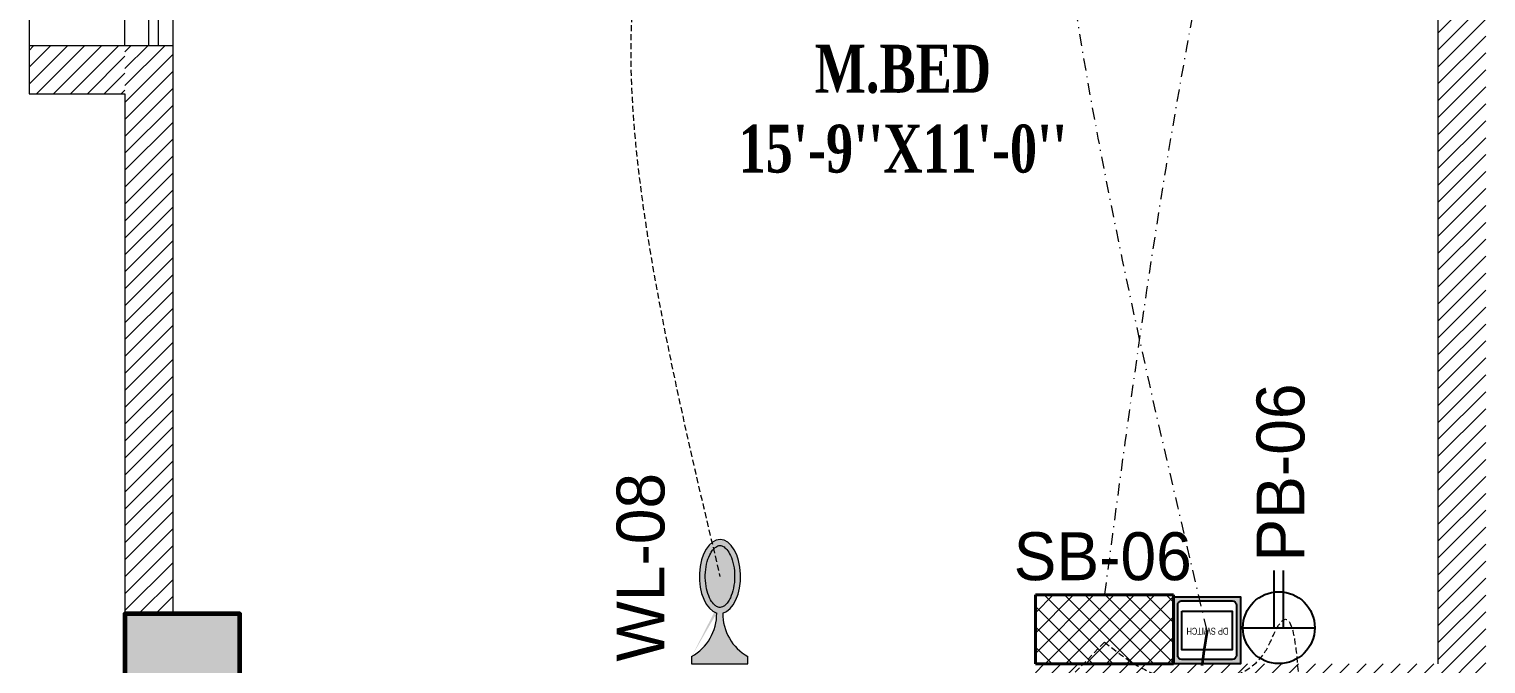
# Model space of a CAD drawing. Header units: inches. Extents: x 109699 to 44449955, y -10987 to 15824140.
# Drawn here: x 196004.4 to 196156.4, y -4179.7 to -4113.5 of the extents above; entities that cross this region are included whole.
import ezdxf

# ---------------------------------------------------------------- set-up
doc = ezdxf.new("R2010")
doc.units = ezdxf.units.IN
doc.header["$LTSCALE"] = 5
doc.header["$MEASUREMENT"] = 0
doc.linetypes.add('DASHDOT', pattern=[1, 0.5, -0.25, 0, -0.25])
doc.linetypes.add('DASHED2', pattern=[0.375, 0.25, -0.125])
doc.layers.get('0').update_dxf_attribs({"color": 123})
for name, color, linetype, lineweight in [('@NORMAL', 7, 'Continuous', 5), ('AC Out', 5, 'DASHED2', 35), ('cloumn', 253, 'Continuous', 60), ('E-Con-Point', 5, 'DASHED2', 13), ('E-PB-Socket-5A', 203, 'Continuous', 13), ('E-SB-Switch-Board', 106, 'Continuous', 18), ('E-WL-Wall-Light', 232, 'Continuous', 15), ('glass', 140, 'Continuous', 18), ('ha', 252, 'Continuous', 5), ('SB', 1, 'DASHDOT', 20), ('WALL-1', 8, 'Continuous', 9)]:
    doc.layers.add(name, color=color, linetype=linetype, lineweight=lineweight)
doc.layers.add('DP SWITCH', color=7, linetype='Continuous')
doc.layers.add('T', color=8, linetype='Continuous')
doc.styles.get("Standard").update_dxf_attribs({"font": 'times.ttf'})
doc.styles.add('style2', font='ARIALN.TTF', dxfattribs={"width": 0.75, "height": 3})
doc.styles.add('Swis 721 LtCn BT', font='swisscl.ttf')

# ---------------------------------------------------------------- blocks, each defined once
blk = doc.blocks.new('coloumn-01')
at = {"layer": 'ha'}
h = blk.add_hatch(dxfattribs=at)
h.set_pattern_fill('AR-CONC', color=256, scale=0.5)
h.set_pattern_definition([(49.99999999999999, (0, 0), (3.586300913003767, -0.3137606749129755), [0.375, -4.125]), (355, (0, 0), (-0.693756668065, 3.760960668500059), [0.3, -3.3]), (100.45144446, (0.298858405, -0.02614672), (2.89254423363556, 3.447199954843147), [0.3187009599999999, -3.505710559999999]), (46.18420000000001, (0, 1), (5.336206653357862, -0.8275964039653827), [0.5625, -6.1875]), (96.63563549, (0.444683725, 0.931033465), (4.673309728371142, 4.870593003872752), [0.47805171, -5.258568799999999]), (351.1841639899999, (0, 1), (4.673309725273866, 4.870593001349951), [0.45, -4.950000005]), (21, (0.5, 0.75), (2.984535260592308, -2.013094453326694), [0.375, -4.125]), (326.0000000000001, (0.5, 0.75), (1.216576659607909, 3.625750225234265), [0.3, -3.3]), (71.45144474, (0.74871127, 0.58224213), (4.201111883649856, 1.612655764031769), [0.31870095, -3.50571056]), (37.50000000000001, (0, 0), (0.06079927658645334, 1.664469269156557), [0, -3.26, 0, -3.35, 0, -3.3125]), (7.499999999999999, (0, 0), (1.315347687210743, 1.972058559411801), [0, -1.91, 0, -3.185, 0, -1.2625]), (327.5, (-1.115, 0), (2.669112180862045, -0.1127743586718988), [0, -1.25, 0, -3.9, 0, -5.175]), (317.5, (-1.615, 0), (2.915930846711931, 0.5005249116615886), [0, -1.625, 0, -2.59, 0, -3.675])])
h.paths.add_polyline_path([(32128.44739975178, -2546319.049243456), (32092.44739975178, -2546319.049243456), (32092.44739975178, -2546331.049243456), (32128.44739975178, -2546331.049243456)])
h.paths.add_polyline_path([(32128.44739975189, -2546617.132962178), (32098.44739975189, -2546617.132962178), (32098.44739975189, -2546629.132962178), (32128.44739975189, -2546629.132962178)])
h.paths.add_polyline_path([(31978.51966727065, -2546605.132962178), (31966.51966727065, -2546605.132962178), (31966.51966727065, -2546635.132962178), (31978.51966727065, -2546635.132962178)])
h.paths.add_polyline_path([(31821.20333333506, -2546605.132962178), (31809.20333333506, -2546605.132962178), (31809.20333333506, -2546635.132962178), (31821.20333333506, -2546635.132962178)])
h.paths.add_polyline_path([(31689.20328743063, -2546611.133238418), (31677.20328743063, -2546611.133238418), (31677.20328743063, -2546635.133238418), (31689.20328743063, -2546635.133238418)])
h.paths.add_polyline_path([(31417.20347832461, -2546611.132962178), (31405.20347832461, -2546611.132962178), (31405.20347832461, -2546635.132962178), (31417.20347832461, -2546635.132962178)])
h.paths.add_polyline_path([(31435.20347912709, -2546415.348983645), (31405.20347912709, -2546415.348983645), (31405.20347912709, -2546427.348983645), (31435.20347912709, -2546427.348983645)])
h.paths.add_polyline_path([(31633.74647668525, -2546415.348983645), (31603.74647668525, -2546415.348983645), (31603.74647668525, -2546427.348983645), (31633.74647668525, -2546427.348983645)])
h.paths.add_polyline_path([(31821.20245073218, -2546319.049243455), (31809.20245073218, -2546319.049243455), (31809.20245073218, -2546349.049243455), (31821.20245073218, -2546349.049243455)])
h.paths.add_polyline_path([(31996.51966727068, -2546319.049243455), (31966.51966727068, -2546319.049243455), (31966.51966727068, -2546331.049243455), (31996.51966727068, -2546331.049243455)])
h.paths.add_polyline_path([(31581.74648750067, -2546291.049243452), (31541.74648750067, -2546291.049243452), (31541.74648750067, -2546301.049243452), (31581.74648750067, -2546301.049243452)])
h.paths.add_polyline_path([(31485.74647668505, -2546261.049243452), (31475.74647668505, -2546261.049243452), (31475.74647668505, -2546301.049243452), (31485.74647668505, -2546301.049243452)])
h.paths.add_polyline_path([(31581.74648750064, -2546206.049278549), (31521.74648750064, -2546206.049278549), (31521.74648750064, -2546216.049243455), (31581.74648750064, -2546216.049243455)])
h.paths.add_polyline_path([(31435.20347595899, -2546206.049243455), (31405.20347595899, -2546206.049243455), (31405.20347595899, -2546218.049243455), (31435.20347595899, -2546218.049243455)])
h.paths.add_polyline_path([(31435.20347912709, -2546094.049243455), (31405.20347912709, -2546094.049243455), (31405.20347912709, -2546106.049243455), (31435.20347912709, -2546106.049243455)])
h.paths.add_polyline_path([(31583.74647668522, -2546094.049243455), (31547.74647668522, -2546094.049243455), (31547.74647668522, -2546106.049243455), (31583.74647668522, -2546106.049243455)])
h.paths.add_polyline_path([(31775.41359277777, -2546094.049243455), (31763.41359277777, -2546094.049243455), (31763.41359277777, -2546124.049243455), (31775.41359277777, -2546124.049243455)])
h.paths.add_polyline_path([(32059.80123907101, -2546094.049243455), (32047.80123907101, -2546094.049243455), (32047.80123907101, -2546124.049243455), (32059.80123907101, -2546124.049243455)])
h.paths.add_polyline_path([(32058.06771510976, -2545913.633020405), (32028.06771510976, -2545913.633020405), (32028.06771510976, -2545925.633020405), (32058.06771510976, -2545925.633020405)])
h.paths.add_polyline_path([(32048.06771510973, -2545722.712815279), (32036.06771510973, -2545722.712815279), (32036.06771510973, -2545746.712815279), (32048.06771510973, -2545746.712815279)])
h.paths.add_polyline_path([(31799.41359277774, -2545913.633020405), (31763.41359277774, -2545913.633020405), (31763.41359277774, -2545925.633020405), (31799.41359277774, -2545925.633020405)])
h.paths.add_polyline_path([(31591.53986684192, -2545945.049243456), (31561.31223659915, -2545945.049243456), (31561.31223659915, -2545957.049243456), (31591.53986684192, -2545957.049243456)])
h.paths.add_polyline_path([(31435.20347912709, -2545945.049243456), (31405.20347912709, -2545945.049243456), (31405.20347912709, -2545957.049243456), (31435.20347912709, -2545957.049243456)])
h.paths.add_polyline_path([(31429.2035252499, -2545715.383477275), (31405.2035252499, -2545715.383477275), (31405.2035252499, -2545727.383477275), (31429.2035252499, -2545727.383477275)])
h.paths.add_polyline_path([(31605.53986684192, -2545715.383237123), (31581.53986684192, -2545715.383237123), (31581.53986684192, -2545727.383237123), (31605.53986684192, -2545727.383237123)])
h.paths.add_polyline_path([(31775.41359277774, -2545711.610186095), (31763.41359277774, -2545711.610186095), (31763.41359277774, -2545735.610186095), (31775.41359277774, -2545735.610186095)])
at = {"layer": 'cloumn', "elevation": -16.98928691961896}
blk.add_lwpolyline([(31417.20347832461, -2546635.132962178), (31417.20347832461, -2546611.132962178), (31405.20347832461, -2546611.132962178), (31405.20347832461, -2546635.132962178)], close=True, dxfattribs=at)
blk = doc.blocks.new('A$C4DCB0E22')
h = blk.add_hatch()
h.set_pattern_fill('ANSI37', color=256, scale=15, angle=90.05046403147966, style=0)
h.set_pattern_definition([(135.0504640314797, (0, 0), (-1.324656962164393, -1.326992438783809), []), (225.0504640314796, (0, 0), (1.326992438783809, -1.324656962164393), [])])
h.paths.add_polyline_path([(0.0158499618895469, -4.176303718850249e-06), (-3.779117417224143e-06, 17.9999888419976), (8.999992730033242, 18.00791571250107), (9.015846471040199, 0.007922694199763214)])
at = {"lineweight": 40}
for p, q in [((-3.779117417224143e-06, 17.9999888419976), (8.999992730033242, 18.00791571250107)), ((0.0158499618895469, -4.176303718850249e-06), (-3.779117417224143e-06, 17.9999888419976)), ((9.015846471040199, 0.007922694199763214), (8.999992730033242, 18.00791571250107)), ((0.0158499618895469, -4.176303718850249e-06), (9.015846471040199, 0.007922694199763214))]:
    blk.add_line(p, q, dxfattribs=at)
blk = doc.blocks.new('E-W-LIGHT')
at = {"linetype": 'ByBlock', "ltscale": 0.5}
h = blk.add_hatch(color=256, dxfattribs=at)
h.dxf.hatch_style = 1
h.set_gradient(color1=(255, 255, 255), color2=(255, 255, 0), name='CYLINDER')
edge = h.paths.add_edge_path()
edge.add_spline(control_points=[(-96.71110423948552, 1.235367220396483), (-96.8976251288622, 1.235367220396483), (-97.08530367817384, 1.204590695443009), (-97.49532330615068, 1.060408411101338), (-97.71769888777162, 0.9452617532663472), (-98.18859363857634, 0.6007580769133996), (-98.4360601757027, 0.3712016227401077), (-98.9274233233457, -0.2076466389563343), (-99.17095937526851, -0.5565722783421756), (-99.79256403547286, -1.649000525487912), (-100.1403411294208, -2.496475964584042), (-100.6655547252501, -4.389078901701514), (-100.8435119435345, -5.433326140728264), (-100.996858843053, -7.577941591604359), (-100.9723680002039, -8.677864733885961), (-100.7253955626443, -10.7881619923927), (-100.5027117058065, -11.79805679996582), (-99.90205506231798, -13.59089832466863), (-99.52349327352754, -14.37265162368595), (-98.79708591162027, -15.46144462183512), (-98.46289770719719, -15.83531695936959), (-97.82402795464219, -16.37320808014224), (-97.52292902289115, -16.53708124557815), (-97.0332651008719, -16.69867335386745), (-96.83300356165012, -16.72444707740215), (-96.42760539585558, -16.70413243760904), (-96.21918910161975, -16.65733367471884), (-95.75858057275782, -16.45705756399432), (-95.50712660475898, -16.30138572900886), (-94.98330090317799, -15.85001415615693), (-94.71221849052682, -15.55449414506236), (-94.18744122004225, -14.82684639582039), (-93.93399672563008, -14.39521060388152), (-93.32240182252819, -13.09860869282319), (-93.0057716383552, -12.13470487732181), (-92.57508722519842, -10.03980369670334), (-92.46055768618565, -8.90959698224412), (-92.45565766659526, -6.646794607945969), (-92.56528275998282, -5.514732191470296), (-92.98715107886524, -3.412587944823316), (-93.29985699109132, -2.443281268231641), (-93.99092435031811, -0.9549615958549695), (-94.34810290115182, -0.3877643056552464), (-95.07582621573985, 0.4836147841888085), (-95.44374809115733, 0.7854262440646148), (-96.01798165069457, 1.105607693885873), (-96.24029005175481, 1.180327462172805), (-96.53763867025813, 1.228459302029147), (-96.62438560181026, 1.235367220396483), (-96.71110423948552, 1.235367220396483)], knot_values=[0, 0, 0, 0, 0.194197829587449, 0.194197829587449, 0.388395659174898, 0.388395659174898, 0.582593488762347, 0.582593488762347, 0.776791318349796, 0.776791318349796, 1.110216687407361, 1.110216687407361, 1.443642056464925, 1.443642056464925, 1.77706742552249, 1.77706742552249, 2.110492794580054, 2.110492794580054, 2.443918163637619, 2.443918163637619, 2.701496175378678, 2.701496175378678, 2.959074187119738, 2.959074187119738, 3.169612053741, 3.169612053741, 3.380149920362263, 3.380149920362263, 3.590687786983526, 3.590687786983526, 3.801225653604789, 3.801225653604789, 4.011763520226051, 4.011763520226051, 4.360140390670959, 4.360140390670959, 4.708517261115867, 4.708517261115867, 5.056894131560775, 5.056894131560775, 5.405271002005684, 5.405271002005684, 5.69307956715584, 5.69307956715584, 5.980888132305996, 5.980888132305996, 6.192897451070847, 6.192897451070847, 6.283185307179586, 6.283185307179586, 6.283185307179586, 6.283185307179586], degree=3, periodic=0)
at = {"layer": 'E-WL-Wall-Light', "linetype": 'ByBlock', "ltscale": 0.5}
h = blk.add_hatch(color=256, dxfattribs=at)
h.dxf.hatch_style = 1
edge = h.paths.add_edge_path()
edge.add_ellipse((-96.71110423948552, -7.740473765769313), major_axis=(0, 10.71660606041263), ratio=0.559300439547623, start_angle=187.7376784571124, end_angle=531.0374031504149)
edge.add_arc((-112.001170541625, -18.46997501720373), 14.35701343791298, -60.53601194170483, 0.5736542653427819, ccw=False)
edge.add_line((-104.9392941575301, -30.97012448799713), (-104.939294157532, -33.06572841662167))
edge.add_line((-104.939294157532, -33.06572841662167), (-88.60969415754215, -33.06572841666017))
edge.add_line((-88.60969415754215, -33.06572841666017), (-88.60969415754002, -30.97012448799946))
edge.add_arc((-81.54781777344922, -18.46997501720374), 14.35701343791298, 179.559619270027, 240.5360119417236, ccw=False)
edge = h.paths.add_edge_path(flags=16)
edge.add_spline(control_points=[(-96.71110423948552, 1.235367220396483), (-96.8976251288622, 1.235367220396483), (-97.08530367817384, 1.204590695443009), (-97.49532330615068, 1.060408411101338), (-97.71769888777162, 0.9452617532663472), (-98.18859363857634, 0.6007580769133996), (-98.4360601757027, 0.3712016227401077), (-98.9274233233457, -0.2076466389563343), (-99.17095937526851, -0.5565722783421756), (-99.79256403547286, -1.649000525487912), (-100.1403411294208, -2.496475964584042), (-100.6655547252501, -4.389078901701514), (-100.8435119435345, -5.433326140728264), (-100.996858843053, -7.577941591604359), (-100.9723680002039, -8.677864733885961), (-100.7253955626443, -10.7881619923927), (-100.5027117058065, -11.79805679996582), (-99.90205506231798, -13.59089832466863), (-99.52349327352754, -14.37265162368595), (-98.79708591162027, -15.46144462183512), (-98.46289770719719, -15.83531695936959), (-97.82402795464219, -16.37320808014224), (-97.52292902289115, -16.53708124557815), (-97.0332651008719, -16.69867335386745), (-96.83300356165012, -16.72444707740215), (-96.42760539585558, -16.70413243760904), (-96.21918910161975, -16.65733367471884), (-95.75858057275782, -16.45705756399432), (-95.50712660475898, -16.30138572900886), (-94.98330090317799, -15.85001415615693), (-94.71221849052682, -15.55449414506236), (-94.18744122004225, -14.82684639582039), (-93.93399672563008, -14.39521060388152), (-93.32240182252819, -13.09860869282319), (-93.0057716383552, -12.13470487732181), (-92.57508722519842, -10.03980369670334), (-92.46055768618565, -8.90959698224412), (-92.45565766659526, -6.646794607945969), (-92.56528275998282, -5.514732191470296), (-92.98715107886524, -3.412587944823316), (-93.29985699109132, -2.443281268231641), (-93.99092435031811, -0.9549615958549695), (-94.34810290115182, -0.3877643056552464), (-95.07582621573985, 0.4836147841888085), (-95.44374809115733, 0.7854262440646148), (-96.01798165069457, 1.105607693885873), (-96.24029005175481, 1.180327462172805), (-96.53763867025813, 1.228459302029147), (-96.62438560181026, 1.235367220396483), (-96.71110423948552, 1.235367220396483)], knot_values=[0, 0, 0, 0, 0.194197829587449, 0.194197829587449, 0.388395659174898, 0.388395659174898, 0.582593488762347, 0.582593488762347, 0.776791318349796, 0.776791318349796, 1.110216687407361, 1.110216687407361, 1.443642056464925, 1.443642056464925, 1.77706742552249, 1.77706742552249, 2.110492794580054, 2.110492794580054, 2.443918163637619, 2.443918163637619, 2.701496175378678, 2.701496175378678, 2.959074187119738, 2.959074187119738, 3.169612053741, 3.169612053741, 3.380149920362263, 3.380149920362263, 3.590687786983526, 3.590687786983526, 3.801225653604789, 3.801225653604789, 4.011763520226051, 4.011763520226051, 4.360140390670959, 4.360140390670959, 4.708517261115867, 4.708517261115867, 5.056894131560775, 5.056894131560775, 5.405271002005684, 5.405271002005684, 5.69307956715584, 5.69307956715584, 5.980888132305996, 5.980888132305996, 6.192897451070847, 6.192897451070847, 6.283185307179586, 6.283185307179586, 6.283185307179586, 6.283185307179586], degree=3, periodic=0)
for p, q in [((-104.9392941575301, -30.97012448799713), (-104.939294157532, -33.06572841662167)), ((-104.939294157532, -33.06572841662167), (-88.60969415754215, -33.06572841666017)), ((-88.60969415754215, -33.06572841666017), (-88.60969415754002, -30.97012448803655))]:
    blk.add_line(p, q)
at = {"linetype": 'ByBlock', "ltscale": 0.5}
for centre, start, end in [((-112.001170541625, -18.46997501720374), 299.4639880582952, 0.5736542653427851), ((-81.54781777344922, -18.46997501720374), 179.4263457346572, 240.5360119417045)]:
    blk.add_arc(centre, 14.35701343791298, start, end, dxfattribs=at)
blk.add_ellipse((-96.71110423948552, -7.740473765769313), major_axis=(0, 10.71660606041263), ratio=0.559300439547623, start_param=3.276640619127039, end_param=9.268351136215248, dxfattribs=at)
blk.add_open_spline([(-96.71110423948552, 1.235367220396483), (-96.8976251288622, 1.235367220396483), (-97.08530367817384, 1.204590695443009), (-97.49532330615068, 1.060408411101338), (-97.71769888777162, 0.9452617532663472), (-98.18859363857634, 0.6007580769133996), (-98.4360601757027, 0.3712016227401077), (-98.9274233233457, -0.2076466389563343), (-99.17095937526851, -0.5565722783421756), (-99.79256403547286, -1.649000525487912), (-100.1403411294208, -2.496475964584042), (-100.6655547252501, -4.389078901701514), (-100.8435119435345, -5.433326140728264), (-100.996858843053, -7.577941591604359), (-100.9723680002039, -8.677864733885961), (-100.7253955626443, -10.7881619923927), (-100.5027117058065, -11.79805679996582), (-99.90205506231798, -13.59089832466863), (-99.52349327352754, -14.37265162368595), (-98.79708591162027, -15.46144462183512), (-98.46289770719719, -15.83531695936959), (-97.82402795464219, -16.37320808014224), (-97.52292902289115, -16.53708124557815), (-97.0332651008719, -16.69867335386745), (-96.83300356165012, -16.72444707740215), (-96.42760539585558, -16.70413243760904), (-96.21918910161975, -16.65733367471884), (-95.75858057275782, -16.45705756399432), (-95.50712660475898, -16.30138572900886), (-94.98330090317799, -15.85001415615693), (-94.71221849052682, -15.55449414506236), (-94.18744122004225, -14.82684639582039), (-93.93399672563008, -14.39521060388152), (-93.32240182252819, -13.09860869282319), (-93.0057716383552, -12.13470487732181), (-92.57508722519842, -10.03980369670334), (-92.46055768618565, -8.90959698224412), (-92.45565766659526, -6.646794607945969), (-92.56528275998282, -5.514732191470296), (-92.98715107886524, -3.412587944823316), (-93.29985699109132, -2.443281268231641), (-93.99092435031811, -0.9549615958549695), (-94.34810290115182, -0.3877643056552464), (-95.07582621573985, 0.4836147841888085), (-95.44374809115733, 0.7854262440646148), (-96.01798165069457, 1.105607693885873), (-96.24029005175481, 1.180327462172805), (-96.53763867025813, 1.228459302029147), (-96.62438560181026, 1.235367220396483), (-96.71110423948552, 1.235367220396483)], degree=3, knots=[0, 0, 0, 0, 0.194197829587449, 0.194197829587449, 0.388395659174898, 0.388395659174898, 0.582593488762347, 0.582593488762347, 0.776791318349796, 0.776791318349796, 1.110216687407361, 1.110216687407361, 1.443642056464925, 1.443642056464925, 1.77706742552249, 1.77706742552249, 2.110492794580054, 2.110492794580054, 2.443918163637619, 2.443918163637619, 2.701496175378678, 2.701496175378678, 2.959074187119738, 2.959074187119738, 3.169612053741, 3.169612053741, 3.380149920362263, 3.380149920362263, 3.590687786983526, 3.590687786983526, 3.801225653604789, 3.801225653604789, 4.011763520226051, 4.011763520226051, 4.360140390670959, 4.360140390670959, 4.708517261115867, 4.708517261115867, 5.056894131560775, 5.056894131560775, 5.405271002005684, 5.405271002005684, 5.69307956715584, 5.69307956715584, 5.980888132305996, 5.980888132305996, 6.192897451070847, 6.192897451070847, 6.283185307179586, 6.283185307179586, 6.283185307179586, 6.283185307179586], dxfattribs=at)
blk = doc.blocks.new('A$C0EEE0DA8')
at = {"lineweight": 25}
for p, q in [((9.859886922386067, 11.01563311866266), (9.859886922386067, 3.514223118661903)), ((9.859886922386067, 7.754928118662065), (15.8195753665932, 7.754928118662065)), ((9.859886922386067, 6.774928118662501), (15.8195753665932, 6.774928118662501))]:
    blk.add_line(p, q, dxfattribs=at)
blk.add_circle((9.85988692238243, 7.264928118662283), 3.750704999999999, dxfattribs=at)
blk = doc.blocks.new('DP Switch')
at = {"layer": 'DP SWITCH'}
h = blk.add_hatch(color=5, dxfattribs=at)
h.paths.add_polyline_path([(371.8944990466893, 17.73056013955426), (371.8944990466893, 14.23056013955134), (375.3944990466901, 14.23056013955134), (375.3944990466901, 17.73056013955214)])
h.paths.add_polyline_path([(375.1757490466773, 17.29306013955204), (375.1757490466773, 14.66806013955144, -0.4142135623730951), (374.9569990466773, 14.44931013955139), (372.3319990466767, 14.44931013955139, -0.4142135623730951), (372.1132490466766, 14.66806013955144), (372.1132490466766, 17.29306013955204, -0.4142135623730951), (372.3319990466767, 17.51181013955209), (374.9569990466773, 17.51181013955209, -0.4142135623730951)], flags=16)
at = {"layer": 'DP SWITCH', "color": 5}
for points in [[(375.3944990535736, 14.23056013818255), (371.8944990535736, 14.23056013818255), (371.8944990535736, 17.73056013818335), (375.3944990535736, 17.73056013818335)], [(374.9569990535753, 14.98278933212836), (372.3319990535771, 14.98278933212836), (372.3319990535771, 16.99740426982923), (374.9569990535753, 16.99740426982923)]]:
    blk.add_lwpolyline(points, close=True, dxfattribs=at)
at = {"layer": 'DP SWITCH', "color": 252}
blk.add_lwpolyline([(374.9569990535753, 14.4493101381824), (372.3319990535771, 14.4493101381824, -0.414213562373095), (372.1132490535736, 14.66806013818262), (372.1132490535736, 17.29306013818365, -0.414213562373095), (372.3319990535771, 17.5118101381835), (374.9569990535753, 17.5118101381835, -0.414213562373095), (375.1757490535762, 17.29306013818365), (375.1757490535762, 14.66806013818262, -0.414213562373095)], format="xyb", close=True, dxfattribs=at)
at = {"layer": 'DP SWITCH', "color": 5, "insert": (374.7126546307745, 15.84745109732405), "char_height": 0.3609375000001094, "attachment_point": 9, "style": 'Swis 721 LtCn BT'}
blk.add_mtext_dynamic_manual_height_columns('{\\C7;DP SWITCH}', width=2.020173917173224, gutter_width=2.5, heights=[0], dxfattribs=at)

msp = doc.modelspace()

# ---------------------------------------------------------------- hatches: boundary and pattern name
at = {"layer": '@NORMAL'}
h = msp.add_hatch(dxfattribs=at)
h.set_pattern_fill('ANSI31', scale=10, angle=-7.63333123551244e-14, style=0)
h.set_pattern_definition([(44.99999999999984, (178939.0702236593, 2542407.827854916), (-0.8838834764831834, 0.8838834764831853), [])])
h.paths.add_polyline_path([(196156.4206049389, -3985.723481485182), (196151.420604939, -3985.723481484716), (196151.420604939, -4246.723481484716), (196156.4206049389, -4246.723481484716)])
h.paths.add_polyline_path([(196151.420604939, -4179.723481484716), (196109.420604939, -4179.723481484716), (196109.4206176903, -4184.723481485182), (196151.420604939, -4184.723481484716)])
h = msp.add_hatch(dxfattribs=at)
h.set_pattern_fill('ANSI31', scale=10, angle=-7.63333123551244e-14, style=0)
h.set_pattern_definition([(44.99999999999991, (-3358.079220665124, -46603.01731711855), (-0.8838834764831833, 0.8838834764831855), [])])
h.paths.add_polyline_path([(196014.420604939, -4115.22348148425), (196004.4206049389, -4115.22348148425), (196004.4206049389, -4120.223481484396), (196014.420604939, -4120.223481484396)])
h = msp.add_hatch(dxfattribs=at)
h.set_pattern_fill('ANSI31', scale=10, angle=-7.63333123551244e-14, style=0)
h.set_pattern_definition([(44.99999999999989, (142732.3835256985, 2531118.532197352), (-0.8838834764831833, 0.8838834764831855), [])])
h.paths.add_polyline_path([(196019.4206053401, -4115.22348148425), (196014.4206045377, -4115.22348148425), (196014.4206049388, -4174.507238460266), (196019.4206057413, -4174.507238460266)])

# ---------------------------------------------------------------- linework, layer by layer
at = {"layer": 'AC Out', "ltscale": 3}
msp.add_spline([(196127.3247672247, -4176.229822497785, -0.02144757909905476), (196127.3247672247, -4192.0234375, -0.02144757909905476), (196148.5518675415, -4204.099436249359, 0.02173899169370338)], degree=3, dxfattribs=at)
at = {"layer": 'E-Con-Point', "ltscale": 0.5}
for points in [[(196066.22563107, -3999.843204997557, -0.02144757909905337), (196073.3766732284, -3991.868641276847), (196084.5276268766, -3999.292129363335, 16.50546883661989), (196091.8615229246, -3993.660356481964, 16.50546883661989), (196106.0456080619, -3996.0380531101, 0.1503338891205033), (196126.6442881406, -4001.605712706139), (196127.0537409876, -4034.102551752141, 15.6638244300446), (196149.3416514664, -4082.661027567116, 0.01911228683690069), (196084.9197157261, -4085.083139220691, 0.05047494200862701), (196076.5032499919, -4170.603757971169, 0.0006157531017862566)], [(196116.6226860819, -4177.452222791751, -0.02144757909905476), (196122.4415771985, -4181.000031214906, -0.02144757909905479), (196133.3613129775, -4178.500031214906), (196134.3613129775, -4176.500031214906, -0.02144757909905477), (196138.3613129775, -4202.950068971969, -0.0008087576193502963), (196142.3008814259, -4232.479989173563, -0.003719311160847005), (196114.0664236071, -4246.22348148425, -0.1214475790990264), (196093.2335305859, -4241.799584227818, -0.02315169175980003)], [(196116.6226860819, -4177.452222791751, -0.02144757909905476), (196087.1745976984, -4195.562756426796), (196057.0460403437, -4189.709409813182), (196045.566878918, -4217.854272376095, 0.0857903163960998)]]:
    msp.add_spline(points, degree=3, dxfattribs=at)
at = {"layer": 'glass'}
for p, q in [((196014.4206049389, -4115.22348148425, 0.0479012515730517), (196014.4206049389, -4055.22348148425, 0.0479012515730517)), ((196016.9206049389, -4115.22348148425, 0.0479012515730517), (196016.9206049389, -4055.22348148425, 0.0479012515730517)), ((196017.9206049389, -4115.22348148425, 0.0479012515730517), (196017.9206049389, -4055.22348148425, 0.0479012515730517)), ((196019.4206049389, -4055.22348148425, 0.0479012515730517), (196019.4206049389, -4115.22348148425, 0.0479012515730517))]:
    msp.add_line(p, q, dxfattribs=at)
at = {"layer": 'SB', "ltscale": 0.5}
for points in [[(196127.3247672247, -4176.229822497785, -0.02144757909905476), (196113.12890625, -4108.11328125), (196111.245140166, -4058.80445920416, 16.50546883661989), (196145.8841652545, -3982.3046875), (196203.4154152545, -3937.84375), (196260.2870171979, -3821.378442837165, 0.513718811299759)], [(196103.7443688326, -3997.932088396914, 0.1503338891205024), (196124.4213241761, -4027.443231434983, 16.79251010360948), (196131.2506262727, -4073.883637909606, -2.45403709068457), (196124.0858031494, -4121.608342110299, 0.9914002726598606), (196116.61634275, -4172.515011361111, -0.02144757909905476)]]:
    msp.add_spline(points, degree=3, dxfattribs=at)
at = {"layer": 'WALL-1'}
for p, q in [((196151.420604939, -3985.723481484716, 0.150334130915617), (196151.420604939, -4179.723481484716, -0.04938424689836296)), ((196019.4206049389, -4115.22348148425, -16.73827028632161), (196014.4206049389, -4115.22348148425, -16.73827028632161)), ((196019.4206049389, -4115.22348148425, 0.0479012515730517), (196014.4206049389, -4115.22348148425, 0.0479012515730517)), ((196019.4206049389, -4115.22348148425, 0.02319382338988874), (196019.4206049389, -4174.507460016319, -0.04401447707214245)), ((196014.420604939, -4120.223318732051, 0.0109951908142649), (196014.4206049389, -4174.507460016319, -0.121447579098826))]:
    msp.add_line(p, q, dxfattribs=at)
for points, elevation in [([(196014.4206049389, -4050.223700290602), (196004.4206049389, -4050.223700290602), (196004.4206049389, -4120.223481484396), (196014.420604939, -4120.223318732051)], 0.07770226999781754), ([(196014.420604939, -4115.22348148425), (196004.4206049389, -4115.22348148425), (196004.4206049389, -4120.223481484396), (196014.420604939, -4120.223481484396), (196014.420604939, -4120.223318732051)], 0.02319382338994913)]:
    msp.add_lwpolyline(points, dxfattribs=dict(at, elevation=elevation))

# ---------------------------------------------------------------- block references
at = {"layer": '@NORMAL'}
msp.add_blockref('coloumn-01', (164609.2171258143, 2542436.625502162, 16.96783934052013), dxfattribs=at)
at = {"layer": 'DP SWITCH', "xscale": 2, "yscale": 2, "zscale": 2, "rotation": 180}
msp.add_blockref('DP Switch', (196874.6137653319, -4144.249628895825, -0.02144757909905476), dxfattribs=at)
at = {"layer": 'E-PB-Socket-5A', "rotation": 90.00000000000001}
msp.add_blockref('A$C0EEE0DA8', (196142.0838481251, -4185.809120646672, -10631.84437691904), dxfattribs=at)
at = {"layer": 'E-SB-Switch-Board', "xscale": 0.8002315484918654, "yscale": 0.8002315484918654, "zscale": 0.8002315484918654, "rotation": 89.99999999999999}
msp.add_blockref('A$C4DCB0E22', (196123.8247638828, -4179.723432811738, -0.02144757909905476), dxfattribs=at)
at = {"layer": 'E-WL-Wall-Light', "xscale": 0.3601041968213394, "yscale": 0.3601041968213394, "zscale": 0.3601041968213394}
msp.add_blockref('E-W-LIGHT', (196111.3293276842, -4167.816373910457, 0.0006157531017862566), dxfattribs=at)

# ---------------------------------------------------------------- texts
at = {"layer": 'E-PB-Socket-5A', "insert": (196137.560411355, -4169.04348485994, -10631.84437691904), "char_height": 5, "width": 24.08470202641911, "attachment_point": 7, "rotation": 90}
msp.add_mtext('{\\fCentury Gothic|b0|i0|c0|p34;PB-06}', dxfattribs=at)
at = {"layer": 'E-SB-Switch-Board', "insert": (196107.149043943, -4165.987895453877, -0.4853762141991509), "char_height": 5, "width": 24.08470202641911, "attachment_point": 1}
msp.add_mtext('{\\fCentury Gothic|b0|i0|c0|p34;SB-06}', dxfattribs=at)
at = {"layer": 'E-WL-Wall-Light', "insert": (196070.7859142304, -4159.795544260262, 0.0006157531017862566), "char_height": 5, "width": 24.08470202641911, "attachment_point": 9, "rotation": 89.99999999999993}
msp.add_mtext('{\\fCentury Gothic|b0|i0|c0|p34;WL-08}', dxfattribs=at)
at = {"layer": 'T', "lineweight": 35, "insert": (196095.5915507602, -4128.517634792353, -0.1214475790990548), "char_height": 5, "width": 44.92537410357909, "attachment_point": 8, "style": 'style2'}
msp.add_mtext("{\\fRomantic|b1|i0|c2|p2;M.BED\\P15'-9''X11'-0''}", dxfattribs=at)

doc.saveas('drawing.dxf')
